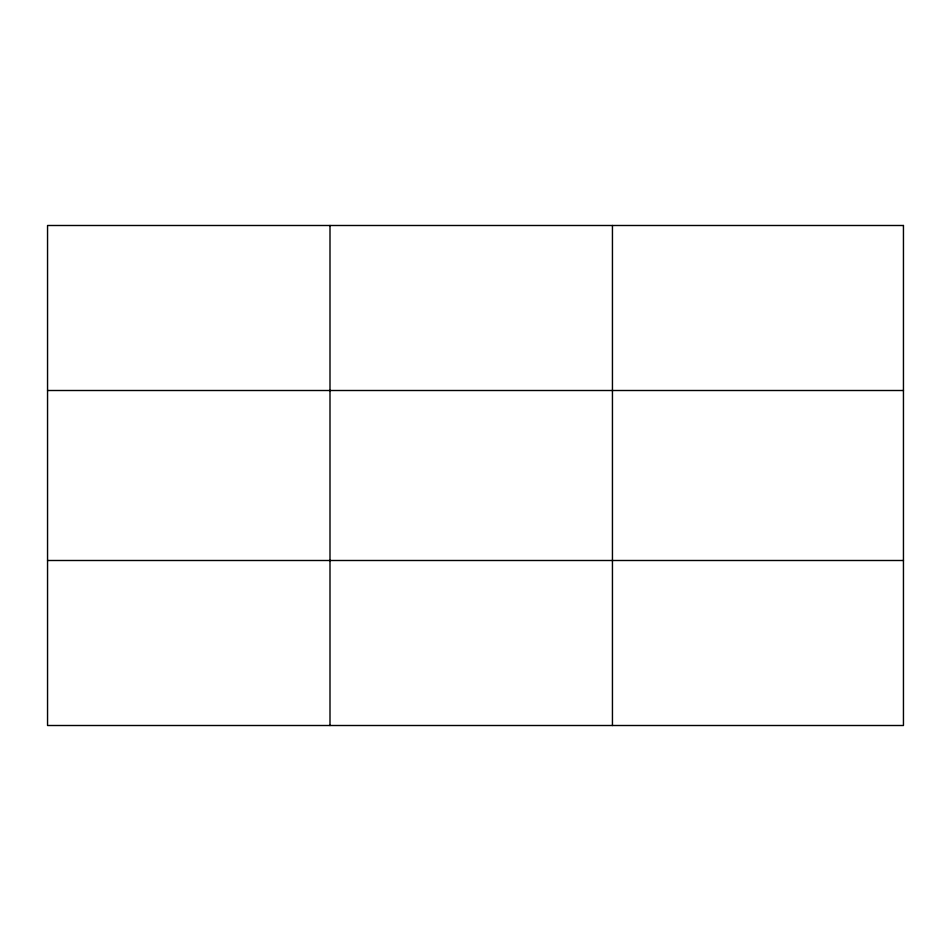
<?xml version="1.0" encoding="UTF-8"?>
<svg xmlns="http://www.w3.org/2000/svg" width="951" height="951" viewBox="0 0 951 951"><rect width="100%" height="100%" fill="white"/><g stroke="black" fill="none" stroke-linecap="round" stroke-linejoin="round"><path stroke-width="1.43" d="M329.997 725.506L329.997 225.494M612.444 725.506L612.444 225.494M47.55 390.504L903.45 390.504M47.55 560.496L903.45 560.496M903.45 225.494L903.45 725.506L47.55 725.506L47.55 225.494L903.45 225.494"/></g></svg>
